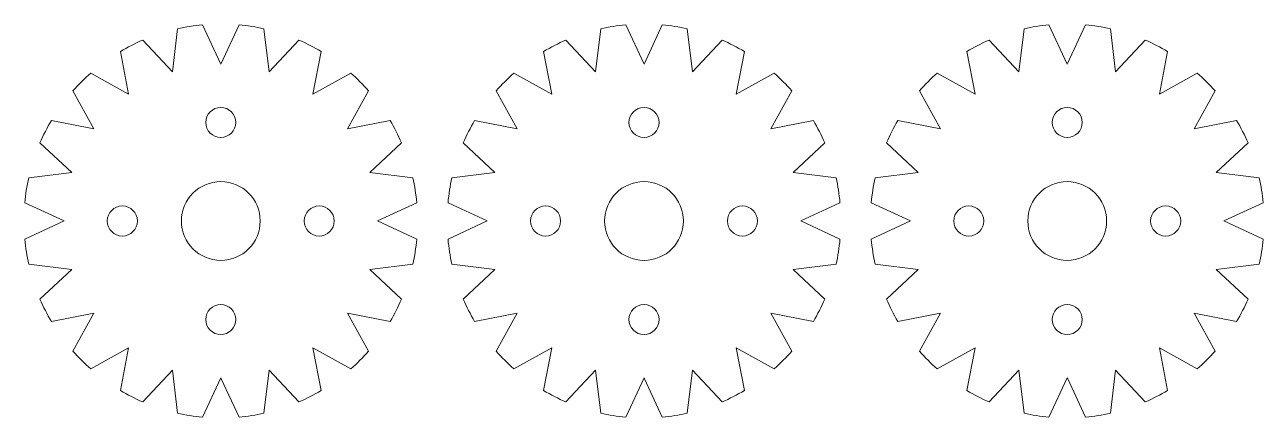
# Model space of a CAD drawing. Header units: centimetres. Extents: x -121 to 177, y -44 to 114.
# Drawn here: x 108.21 to 120.79, y -17.44 to -13.46 of the extents above; entities that cross this region are included whole.
import ezdxf

# ---------------------------------------------------------------- set-up
doc = ezdxf.new("R2010")
doc.units = ezdxf.units.CM
doc.header["$MEASUREMENT"] = 0
doc.layers.add('Layer 1', color=7, linetype='Continuous')

msp = doc.modelspace()

# ---------------------------------------------------------------- linework, layer by layer
at = {"layer": 'Layer 1', "lineweight": 20}
for centre, major_axis in [((110.2, -14.45), (0, 0.1525)), ((114.5, -14.45), (0, 0.1525)), ((118.8, -14.45), (0, 0.1525)), ((110.2, -15.45), (0, 0.4)), ((114.5, -15.45), (0, 0.4)), ((118.8, -15.45), (0, 0.4)), ((109.2, -15.45), (0, 0.1525)), ((111.2, -15.45), (0, 0.1525)), ((113.5, -15.45), (0, 0.1525)), ((115.5, -15.45), (0, 0.1525)), ((117.8, -15.45), (0, 0.1525)), ((119.8, -15.45), (0, 0.1525)), ((110.2, -16.45), (0, 0.1525)), ((114.5, -16.45), (0, 0.1525)), ((118.8, -16.45), (0, 0.1525))]:
    msp.add_ellipse(centre, major_axis=major_axis, ratio=1, dxfattribs=at)
for points, knots in [([(110.63837, -13.49834), (110.63837, -13.49834), (110.69206, -13.93559), (110.69206, -13.93559), (110.69206, -13.93559), (110.69206, -13.93559), (110.99252, -13.61338), (110.99252, -13.61338), (110.99252, -13.61338), (111.07108, -13.64733), (111.14701, -13.6862), (111.21998, -13.72955), (111.21998, -13.72955), (111.21998, -13.72955), (111.13596, -14.16176), (111.13596, -14.16176), (111.13596, -14.16176), (111.13596, -14.16176), (111.52079, -13.94844), (111.52079, -13.94844), (111.52079, -13.94844), (111.58482, -14.0048), (111.64519, -14.0652), (111.70156, -14.12922), (111.70156, -14.12922), (111.70156, -14.12922), (111.48824, -14.51404), (111.48824, -14.51404), (111.48824, -14.51404), (111.48824, -14.51404), (111.92046, -14.43002), (111.92046, -14.43002), (111.92046, -14.43002), (111.96382, -14.50297), (112.00265, -14.57893), (112.03662, -14.65748), (112.03662, -14.65748), (112.03662, -14.65748), (111.71441, -14.95794), (111.71441, -14.95794), (111.71441, -14.95794), (111.71441, -14.95794), (112.15166, -15.01163), (112.15166, -15.01163), (112.15166, -15.01163), (112.17009, -15.09394), (112.18336, -15.17818), (112.19131, -15.26396), (112.19131, -15.26396), (112.19131, -15.26396), (111.79235, -15.45), (111.79235, -15.45), (111.79235, -15.45), (111.79235, -15.45), (112.19131, -15.63604), (112.19131, -15.63604), (112.19131, -15.63604), (112.18339, -15.72183), (112.17007, -15.80605), (112.15166, -15.88837), (112.15166, -15.88837), (112.15166, -15.88837), (111.71441, -15.94206), (111.71441, -15.94206), (111.71441, -15.94206), (111.71441, -15.94206), (112.03662, -16.24252), (112.03662, -16.24252), (112.03662, -16.24252), (112.00267, -16.32108), (111.96381, -16.39701), (111.92046, -16.46998), (111.92046, -16.46998), (111.92046, -16.46998), (111.48824, -16.38596), (111.48824, -16.38596), (111.48824, -16.38596), (111.48824, -16.38596), (111.70156, -16.77079), (111.70156, -16.77079), (111.70156, -16.77079), (111.6452, -16.83482), (111.58481, -16.89519), (111.52079, -16.95156), (111.52079, -16.95156), (111.52079, -16.95156), (111.13596, -16.73824), (111.13596, -16.73824), (111.13596, -16.73824), (111.13596, -16.73824), (111.21998, -17.17046), (111.21998, -17.17046), (111.21998, -17.17046), (111.14703, -17.21382), (111.07107, -17.25265), (110.99252, -17.28662), (110.99252, -17.28662), (110.99252, -17.28662), (110.69206, -16.96441), (110.69206, -16.96441), (110.69206, -16.96441), (110.69206, -16.96441), (110.63837, -17.40166), (110.63837, -17.40166), (110.63837, -17.40166), (110.55606, -17.42009), (110.47182, -17.43336), (110.38604, -17.44131), (110.38604, -17.44131), (110.38604, -17.44131), (110.20495, -17.05297), (110.20495, -17.05297), (110.20495, -17.05297), (110.20495, -17.05297), (110.2, -17.04235), (110.2, -17.04235), (110.2, -17.04235), (110.2, -17.04235), (110.01396, -17.44131), (110.01396, -17.44131), (110.01396, -17.44131), (109.92817, -17.43339), (109.84395, -17.42007), (109.76163, -17.40166), (109.76163, -17.40166), (109.76163, -17.40166), (109.70794, -16.96441), (109.70794, -16.96441), (109.70794, -16.96441), (109.70794, -16.96441), (109.40748, -17.28662), (109.40748, -17.28662), (109.40748, -17.28662), (109.32892, -17.25267), (109.25299, -17.21381), (109.18002, -17.17046), (109.18002, -17.17046), (109.18002, -17.17046), (109.26404, -16.73824), (109.26404, -16.73824), (109.26404, -16.73824), (109.26404, -16.73824), (108.87921, -16.95156), (108.87921, -16.95156), (108.87921, -16.95156), (108.81518, -16.8952), (108.75481, -16.83481), (108.69844, -16.77079), (108.69844, -16.77079), (108.69844, -16.77079), (108.91176, -16.38596), (108.91176, -16.38596), (108.91176, -16.38596), (108.91176, -16.38596), (108.47954, -16.46998), (108.47954, -16.46998), (108.47954, -16.46998), (108.43618, -16.39703), (108.39735, -16.32107), (108.36338, -16.24252), (108.36338, -16.24252), (108.36338, -16.24252), (108.68559, -15.94206), (108.68559, -15.94206), (108.68559, -15.94206), (108.68559, -15.94206), (108.24834, -15.88837), (108.24834, -15.88837), (108.24834, -15.88837), (108.22991, -15.80606), (108.21664, -15.72182), (108.20869, -15.63604), (108.20869, -15.63604), (108.20869, -15.63604), (108.60765, -15.45), (108.60765, -15.45), (108.60765, -15.45), (108.60765, -15.45), (108.20869, -15.26396), (108.20869, -15.26396), (108.20869, -15.26396), (108.21661, -15.17816), (108.22992, -15.09393), (108.24834, -15.01162), (108.24834, -15.01162), (108.24834, -15.01162), (108.68558, -14.95794), (108.68558, -14.95794), (108.68558, -14.95794), (108.68558, -14.95794), (108.36338, -14.65749), (108.36338, -14.65749), (108.36338, -14.65749), (108.39733, -14.57893), (108.43619, -14.50298), (108.47954, -14.43002), (108.47954, -14.43002), (108.47954, -14.43002), (108.91176, -14.51404), (108.91176, -14.51404), (108.91176, -14.51404), (108.91176, -14.51404), (108.69844, -14.12922), (108.69844, -14.12922), (108.69844, -14.12922), (108.7548, -14.06519), (108.81519, -14.00481), (108.87921, -13.94844), (108.87921, -13.94844), (108.87921, -13.94844), (109.26404, -14.16176), (109.26404, -14.16176), (109.26404, -14.16176), (109.26404, -14.16176), (109.18002, -13.72954), (109.18002, -13.72954), (109.18002, -13.72954), (109.25297, -13.68618), (109.32893, -13.64735), (109.40748, -13.61338), (109.40748, -13.61338), (109.40748, -13.61338), (109.70794, -13.93559), (109.70794, -13.93559), (109.70794, -13.93559), (109.70794, -13.93559), (109.76163, -13.49834), (109.76163, -13.49834), (109.76163, -13.49834), (109.84394, -13.47991), (109.92818, -13.46664), (110.01396, -13.45869), (110.01396, -13.45869), (110.01396, -13.45869), (110.2, -13.85765), (110.2, -13.85765), (110.2, -13.85765), (110.2, -13.85765), (110.38604, -13.45869), (110.38604, -13.45869), (110.38604, -13.45869), (110.47182, -13.46664), (110.55605, -13.47992), (110.63837, -13.49834)], [0, 0, 0, 0, 0.01639344, 0.01639344, 0.01639344, 0.01639344, 0.03278689, 0.03278689, 0.03278689, 0.03278689, 0.04918033, 0.04918033, 0.04918033, 0.04918033, 0.06557377, 0.06557377, 0.06557377, 0.06557377, 0.08196721, 0.08196721, 0.08196721, 0.08196721, 0.09836066, 0.09836066, 0.09836066, 0.09836066, 0.1147541, 0.1147541, 0.1147541, 0.1147541, 0.13114754, 0.13114754, 0.13114754, 0.13114754, 0.14754098, 0.14754098, 0.14754098, 0.14754098, 0.16393443, 0.16393443, 0.16393443, 0.16393443, 0.18032787, 0.18032787, 0.18032787, 0.18032787, 0.19672131, 0.19672131, 0.19672131, 0.19672131, 0.21311475, 0.21311475, 0.21311475, 0.21311475, 0.2295082, 0.2295082, 0.2295082, 0.2295082, 0.24590164, 0.24590164, 0.24590164, 0.24590164, 0.26229508, 0.26229508, 0.26229508, 0.26229508, 0.27868852, 0.27868852, 0.27868852, 0.27868852, 0.29508197, 0.29508197, 0.29508197, 0.29508197, 0.31147541, 0.31147541, 0.31147541, 0.31147541, 0.32786885, 0.32786885, 0.32786885, 0.32786885, 0.3442623, 0.3442623, 0.3442623, 0.3442623, 0.36065574, 0.36065574, 0.36065574, 0.36065574, 0.37704918, 0.37704918, 0.37704918, 0.37704918, 0.39344262, 0.39344262, 0.39344262, 0.39344262, 0.40983607, 0.40983607, 0.40983607, 0.40983607, 0.42622951, 0.42622951, 0.42622951, 0.42622951, 0.44262295, 0.44262295, 0.44262295, 0.44262295, 0.45901639, 0.45901639, 0.45901639, 0.45901639, 0.47540984, 0.47540984, 0.47540984, 0.47540984, 0.49180328, 0.49180328, 0.49180328, 0.49180328, 0.50819672, 0.50819672, 0.50819672, 0.50819672, 0.52459016, 0.52459016, 0.52459016, 0.52459016, 0.54098361, 0.54098361, 0.54098361, 0.54098361, 0.55737705, 0.55737705, 0.55737705, 0.55737705, 0.57377049, 0.57377049, 0.57377049, 0.57377049, 0.59016393, 0.59016393, 0.59016393, 0.59016393, 0.60655738, 0.60655738, 0.60655738, 0.60655738, 0.62295082, 0.62295082, 0.62295082, 0.62295082, 0.63934426, 0.63934426, 0.63934426, 0.63934426, 0.6557377, 0.6557377, 0.6557377, 0.6557377, 0.67213115, 0.67213115, 0.67213115, 0.67213115, 0.68852459, 0.68852459, 0.68852459, 0.68852459, 0.70491803, 0.70491803, 0.70491803, 0.70491803, 0.72131148, 0.72131148, 0.72131148, 0.72131148, 0.73770492, 0.73770492, 0.73770492, 0.73770492, 0.75409836, 0.75409836, 0.75409836, 0.75409836, 0.7704918, 0.7704918, 0.7704918, 0.7704918, 0.78688525, 0.78688525, 0.78688525, 0.78688525, 0.80327869, 0.80327869, 0.80327869, 0.80327869, 0.81967213, 0.81967213, 0.81967213, 0.81967213, 0.83606557, 0.83606557, 0.83606557, 0.83606557, 0.85245902, 0.85245902, 0.85245902, 0.85245902, 0.86885246, 0.86885246, 0.86885246, 0.86885246, 0.8852459, 0.8852459, 0.8852459, 0.8852459, 0.90163934, 0.90163934, 0.90163934, 0.90163934, 0.91803279, 0.91803279, 0.91803279, 0.91803279, 0.93442623, 0.93442623, 0.93442623, 0.93442623, 0.95081967, 0.95081967, 0.95081967, 0.95081967, 0.96721311, 0.96721311, 0.96721311, 0.96721311, 0.98360656, 0.98360656, 0.98360656, 0.98360656, 1, 1, 1, 1]), ([(114.93837, -13.49834), (114.93837, -13.49834), (114.99206, -13.93559), (114.99206, -13.93559), (114.99206, -13.93559), (114.99206, -13.93559), (115.29252, -13.61338), (115.29252, -13.61338), (115.29252, -13.61338), (115.37108, -13.64733), (115.44701, -13.6862), (115.51998, -13.72955), (115.51998, -13.72955), (115.51998, -13.72955), (115.43596, -14.16176), (115.43596, -14.16176), (115.43596, -14.16176), (115.43596, -14.16176), (115.82079, -13.94844), (115.82079, -13.94844), (115.82079, -13.94844), (115.88482, -14.0048), (115.94519, -14.0652), (116.00156, -14.12922), (116.00156, -14.12922), (116.00156, -14.12922), (115.78824, -14.51404), (115.78824, -14.51404), (115.78824, -14.51404), (115.78824, -14.51404), (116.22046, -14.43002), (116.22046, -14.43002), (116.22046, -14.43002), (116.26382, -14.50297), (116.30265, -14.57893), (116.33662, -14.65748), (116.33662, -14.65748), (116.33662, -14.65748), (116.01441, -14.95794), (116.01441, -14.95794), (116.01441, -14.95794), (116.01441, -14.95794), (116.45166, -15.01163), (116.45166, -15.01163), (116.45166, -15.01163), (116.47009, -15.09394), (116.48336, -15.17818), (116.49131, -15.26396), (116.49131, -15.26396), (116.49131, -15.26396), (116.09235, -15.45), (116.09235, -15.45), (116.09235, -15.45), (116.09235, -15.45), (116.49131, -15.63604), (116.49131, -15.63604), (116.49131, -15.63604), (116.48339, -15.72183), (116.47007, -15.80605), (116.45166, -15.88837), (116.45166, -15.88837), (116.45166, -15.88837), (116.01441, -15.94206), (116.01441, -15.94206), (116.01441, -15.94206), (116.01441, -15.94206), (116.33662, -16.24252), (116.33662, -16.24252), (116.33662, -16.24252), (116.30267, -16.32108), (116.26381, -16.39701), (116.22046, -16.46998), (116.22046, -16.46998), (116.22046, -16.46998), (115.78824, -16.38596), (115.78824, -16.38596), (115.78824, -16.38596), (115.78824, -16.38596), (116.00156, -16.77079), (116.00156, -16.77079), (116.00156, -16.77079), (115.9452, -16.83482), (115.88481, -16.89519), (115.82079, -16.95156), (115.82079, -16.95156), (115.82079, -16.95156), (115.43596, -16.73824), (115.43596, -16.73824), (115.43596, -16.73824), (115.43596, -16.73824), (115.51998, -17.17046), (115.51998, -17.17046), (115.51998, -17.17046), (115.44703, -17.21382), (115.37107, -17.25265), (115.29252, -17.28662), (115.29252, -17.28662), (115.29252, -17.28662), (114.99206, -16.96441), (114.99206, -16.96441), (114.99206, -16.96441), (114.99206, -16.96441), (114.93837, -17.40166), (114.93837, -17.40166), (114.93837, -17.40166), (114.85606, -17.42009), (114.77182, -17.43336), (114.68604, -17.44131), (114.68604, -17.44131), (114.68604, -17.44131), (114.50495, -17.05297), (114.50495, -17.05297), (114.50495, -17.05297), (114.50495, -17.05297), (114.5, -17.04235), (114.5, -17.04235), (114.5, -17.04235), (114.5, -17.04235), (114.31396, -17.44131), (114.31396, -17.44131), (114.31396, -17.44131), (114.22817, -17.43339), (114.14395, -17.42007), (114.06163, -17.40166), (114.06163, -17.40166), (114.06163, -17.40166), (114.00794, -16.96441), (114.00794, -16.96441), (114.00794, -16.96441), (114.00794, -16.96441), (113.70748, -17.28662), (113.70748, -17.28662), (113.70748, -17.28662), (113.62892, -17.25267), (113.55299, -17.21381), (113.48002, -17.17046), (113.48002, -17.17046), (113.48002, -17.17046), (113.56404, -16.73824), (113.56404, -16.73824), (113.56404, -16.73824), (113.56404, -16.73824), (113.17921, -16.95156), (113.17921, -16.95156), (113.17921, -16.95156), (113.11518, -16.8952), (113.05481, -16.83481), (112.99844, -16.77079), (112.99844, -16.77079), (112.99844, -16.77079), (113.21176, -16.38596), (113.21176, -16.38596), (113.21176, -16.38596), (113.21176, -16.38596), (112.77954, -16.46998), (112.77954, -16.46998), (112.77954, -16.46998), (112.73618, -16.39703), (112.69735, -16.32107), (112.66338, -16.24252), (112.66338, -16.24252), (112.66338, -16.24252), (112.98559, -15.94206), (112.98559, -15.94206), (112.98559, -15.94206), (112.98559, -15.94206), (112.54834, -15.88837), (112.54834, -15.88837), (112.54834, -15.88837), (112.52991, -15.80606), (112.51664, -15.72182), (112.50869, -15.63604), (112.50869, -15.63604), (112.50869, -15.63604), (112.90765, -15.45), (112.90765, -15.45), (112.90765, -15.45), (112.90765, -15.45), (112.50869, -15.26396), (112.50869, -15.26396), (112.50869, -15.26396), (112.51661, -15.17816), (112.52992, -15.09393), (112.54834, -15.01162), (112.54834, -15.01162), (112.54834, -15.01162), (112.98558, -14.95794), (112.98558, -14.95794), (112.98558, -14.95794), (112.98558, -14.95794), (112.66338, -14.65749), (112.66338, -14.65749), (112.66338, -14.65749), (112.69733, -14.57893), (112.73619, -14.50298), (112.77954, -14.43002), (112.77954, -14.43002), (112.77954, -14.43002), (113.21176, -14.51404), (113.21176, -14.51404), (113.21176, -14.51404), (113.21176, -14.51404), (112.99844, -14.12922), (112.99844, -14.12922), (112.99844, -14.12922), (113.0548, -14.06519), (113.11519, -14.00481), (113.17921, -13.94844), (113.17921, -13.94844), (113.17921, -13.94844), (113.56404, -14.16176), (113.56404, -14.16176), (113.56404, -14.16176), (113.56404, -14.16176), (113.48002, -13.72954), (113.48002, -13.72954), (113.48002, -13.72954), (113.55297, -13.68618), (113.62893, -13.64735), (113.70748, -13.61338), (113.70748, -13.61338), (113.70748, -13.61338), (114.00794, -13.93559), (114.00794, -13.93559), (114.00794, -13.93559), (114.00794, -13.93559), (114.06163, -13.49834), (114.06163, -13.49834), (114.06163, -13.49834), (114.14394, -13.47991), (114.22818, -13.46664), (114.31396, -13.45869), (114.31396, -13.45869), (114.31396, -13.45869), (114.5, -13.85765), (114.5, -13.85765), (114.5, -13.85765), (114.5, -13.85765), (114.68604, -13.45869), (114.68604, -13.45869), (114.68604, -13.45869), (114.77182, -13.46664), (114.85605, -13.47992), (114.93837, -13.49834)], [0, 0, 0, 0, 0.01639344, 0.01639344, 0.01639344, 0.01639344, 0.03278689, 0.03278689, 0.03278689, 0.03278689, 0.04918033, 0.04918033, 0.04918033, 0.04918033, 0.06557377, 0.06557377, 0.06557377, 0.06557377, 0.08196721, 0.08196721, 0.08196721, 0.08196721, 0.09836066, 0.09836066, 0.09836066, 0.09836066, 0.1147541, 0.1147541, 0.1147541, 0.1147541, 0.13114754, 0.13114754, 0.13114754, 0.13114754, 0.14754098, 0.14754098, 0.14754098, 0.14754098, 0.16393443, 0.16393443, 0.16393443, 0.16393443, 0.18032787, 0.18032787, 0.18032787, 0.18032787, 0.19672131, 0.19672131, 0.19672131, 0.19672131, 0.21311475, 0.21311475, 0.21311475, 0.21311475, 0.2295082, 0.2295082, 0.2295082, 0.2295082, 0.24590164, 0.24590164, 0.24590164, 0.24590164, 0.26229508, 0.26229508, 0.26229508, 0.26229508, 0.27868852, 0.27868852, 0.27868852, 0.27868852, 0.29508197, 0.29508197, 0.29508197, 0.29508197, 0.31147541, 0.31147541, 0.31147541, 0.31147541, 0.32786885, 0.32786885, 0.32786885, 0.32786885, 0.3442623, 0.3442623, 0.3442623, 0.3442623, 0.36065574, 0.36065574, 0.36065574, 0.36065574, 0.37704918, 0.37704918, 0.37704918, 0.37704918, 0.39344262, 0.39344262, 0.39344262, 0.39344262, 0.40983607, 0.40983607, 0.40983607, 0.40983607, 0.42622951, 0.42622951, 0.42622951, 0.42622951, 0.44262295, 0.44262295, 0.44262295, 0.44262295, 0.45901639, 0.45901639, 0.45901639, 0.45901639, 0.47540984, 0.47540984, 0.47540984, 0.47540984, 0.49180328, 0.49180328, 0.49180328, 0.49180328, 0.50819672, 0.50819672, 0.50819672, 0.50819672, 0.52459016, 0.52459016, 0.52459016, 0.52459016, 0.54098361, 0.54098361, 0.54098361, 0.54098361, 0.55737705, 0.55737705, 0.55737705, 0.55737705, 0.57377049, 0.57377049, 0.57377049, 0.57377049, 0.59016393, 0.59016393, 0.59016393, 0.59016393, 0.60655738, 0.60655738, 0.60655738, 0.60655738, 0.62295082, 0.62295082, 0.62295082, 0.62295082, 0.63934426, 0.63934426, 0.63934426, 0.63934426, 0.6557377, 0.6557377, 0.6557377, 0.6557377, 0.67213115, 0.67213115, 0.67213115, 0.67213115, 0.68852459, 0.68852459, 0.68852459, 0.68852459, 0.70491803, 0.70491803, 0.70491803, 0.70491803, 0.72131148, 0.72131148, 0.72131148, 0.72131148, 0.73770492, 0.73770492, 0.73770492, 0.73770492, 0.75409836, 0.75409836, 0.75409836, 0.75409836, 0.7704918, 0.7704918, 0.7704918, 0.7704918, 0.78688525, 0.78688525, 0.78688525, 0.78688525, 0.80327869, 0.80327869, 0.80327869, 0.80327869, 0.81967213, 0.81967213, 0.81967213, 0.81967213, 0.83606557, 0.83606557, 0.83606557, 0.83606557, 0.85245902, 0.85245902, 0.85245902, 0.85245902, 0.86885246, 0.86885246, 0.86885246, 0.86885246, 0.8852459, 0.8852459, 0.8852459, 0.8852459, 0.90163934, 0.90163934, 0.90163934, 0.90163934, 0.91803279, 0.91803279, 0.91803279, 0.91803279, 0.93442623, 0.93442623, 0.93442623, 0.93442623, 0.95081967, 0.95081967, 0.95081967, 0.95081967, 0.96721311, 0.96721311, 0.96721311, 0.96721311, 0.98360656, 0.98360656, 0.98360656, 0.98360656, 1, 1, 1, 1]), ([(119.23837, -13.49834), (119.23837, -13.49834), (119.29206, -13.93559), (119.29206, -13.93559), (119.29206, -13.93559), (119.29206, -13.93559), (119.59252, -13.61338), (119.59252, -13.61338), (119.59252, -13.61338), (119.67108, -13.64733), (119.74701, -13.6862), (119.81998, -13.72955), (119.81998, -13.72955), (119.81998, -13.72955), (119.73596, -14.16176), (119.73596, -14.16176), (119.73596, -14.16176), (119.73596, -14.16176), (120.12079, -13.94844), (120.12079, -13.94844), (120.12079, -13.94844), (120.18482, -14.0048), (120.24519, -14.0652), (120.30156, -14.12922), (120.30156, -14.12922), (120.30156, -14.12922), (120.08824, -14.51404), (120.08824, -14.51404), (120.08824, -14.51404), (120.08824, -14.51404), (120.52046, -14.43002), (120.52046, -14.43002), (120.52046, -14.43002), (120.56382, -14.50297), (120.60265, -14.57893), (120.63662, -14.65748), (120.63662, -14.65748), (120.63662, -14.65748), (120.31441, -14.95794), (120.31441, -14.95794), (120.31441, -14.95794), (120.31441, -14.95794), (120.75166, -15.01163), (120.75166, -15.01163), (120.75166, -15.01163), (120.77009, -15.09394), (120.78336, -15.17818), (120.79131, -15.26396), (120.79131, -15.26396), (120.79131, -15.26396), (120.39235, -15.45), (120.39235, -15.45), (120.39235, -15.45), (120.39235, -15.45), (120.79131, -15.63604), (120.79131, -15.63604), (120.79131, -15.63604), (120.78339, -15.72183), (120.77007, -15.80605), (120.75166, -15.88837), (120.75166, -15.88837), (120.75166, -15.88837), (120.31441, -15.94206), (120.31441, -15.94206), (120.31441, -15.94206), (120.31441, -15.94206), (120.63662, -16.24252), (120.63662, -16.24252), (120.63662, -16.24252), (120.60267, -16.32108), (120.56381, -16.39701), (120.52046, -16.46998), (120.52046, -16.46998), (120.52046, -16.46998), (120.08824, -16.38596), (120.08824, -16.38596), (120.08824, -16.38596), (120.08824, -16.38596), (120.30156, -16.77079), (120.30156, -16.77079), (120.30156, -16.77079), (120.2452, -16.83482), (120.18481, -16.89519), (120.12079, -16.95156), (120.12079, -16.95156), (120.12079, -16.95156), (119.73596, -16.73824), (119.73596, -16.73824), (119.73596, -16.73824), (119.73596, -16.73824), (119.81998, -17.17046), (119.81998, -17.17046), (119.81998, -17.17046), (119.74703, -17.21382), (119.67107, -17.25265), (119.59252, -17.28662), (119.59252, -17.28662), (119.59252, -17.28662), (119.29206, -16.96441), (119.29206, -16.96441), (119.29206, -16.96441), (119.29206, -16.96441), (119.23837, -17.40166), (119.23837, -17.40166), (119.23837, -17.40166), (119.15606, -17.42009), (119.07182, -17.43336), (118.98604, -17.44131), (118.98604, -17.44131), (118.98604, -17.44131), (118.80495, -17.05297), (118.80495, -17.05297), (118.80495, -17.05297), (118.80495, -17.05297), (118.8, -17.04235), (118.8, -17.04235), (118.8, -17.04235), (118.8, -17.04235), (118.61396, -17.44131), (118.61396, -17.44131), (118.61396, -17.44131), (118.52817, -17.43339), (118.44395, -17.42007), (118.36163, -17.40166), (118.36163, -17.40166), (118.36163, -17.40166), (118.30794, -16.96441), (118.30794, -16.96441), (118.30794, -16.96441), (118.30794, -16.96441), (118.00748, -17.28662), (118.00748, -17.28662), (118.00748, -17.28662), (117.92892, -17.25267), (117.85299, -17.21381), (117.78002, -17.17046), (117.78002, -17.17046), (117.78002, -17.17046), (117.86404, -16.73824), (117.86404, -16.73824), (117.86404, -16.73824), (117.86404, -16.73824), (117.47921, -16.95156), (117.47921, -16.95156), (117.47921, -16.95156), (117.41518, -16.8952), (117.35481, -16.83481), (117.29844, -16.77079), (117.29844, -16.77079), (117.29844, -16.77079), (117.51176, -16.38596), (117.51176, -16.38596), (117.51176, -16.38596), (117.51176, -16.38596), (117.07954, -16.46998), (117.07954, -16.46998), (117.07954, -16.46998), (117.03618, -16.39703), (116.99735, -16.32107), (116.96338, -16.24252), (116.96338, -16.24252), (116.96338, -16.24252), (117.28559, -15.94206), (117.28559, -15.94206), (117.28559, -15.94206), (117.28559, -15.94206), (116.84834, -15.88837), (116.84834, -15.88837), (116.84834, -15.88837), (116.82991, -15.80606), (116.81664, -15.72182), (116.80869, -15.63604), (116.80869, -15.63604), (116.80869, -15.63604), (117.20765, -15.45), (117.20765, -15.45), (117.20765, -15.45), (117.20765, -15.45), (116.80869, -15.26396), (116.80869, -15.26396), (116.80869, -15.26396), (116.81661, -15.17816), (116.82992, -15.09393), (116.84834, -15.01162), (116.84834, -15.01162), (116.84834, -15.01162), (117.28558, -14.95794), (117.28558, -14.95794), (117.28558, -14.95794), (117.28558, -14.95794), (116.96338, -14.65749), (116.96338, -14.65749), (116.96338, -14.65749), (116.99733, -14.57893), (117.03619, -14.50298), (117.07954, -14.43002), (117.07954, -14.43002), (117.07954, -14.43002), (117.51176, -14.51404), (117.51176, -14.51404), (117.51176, -14.51404), (117.51176, -14.51404), (117.29844, -14.12922), (117.29844, -14.12922), (117.29844, -14.12922), (117.3548, -14.06519), (117.41519, -14.00481), (117.47921, -13.94844), (117.47921, -13.94844), (117.47921, -13.94844), (117.86404, -14.16176), (117.86404, -14.16176), (117.86404, -14.16176), (117.86404, -14.16176), (117.78002, -13.72954), (117.78002, -13.72954), (117.78002, -13.72954), (117.85297, -13.68618), (117.92893, -13.64735), (118.00748, -13.61338), (118.00748, -13.61338), (118.00748, -13.61338), (118.30794, -13.93559), (118.30794, -13.93559), (118.30794, -13.93559), (118.30794, -13.93559), (118.36163, -13.49834), (118.36163, -13.49834), (118.36163, -13.49834), (118.44394, -13.47991), (118.52818, -13.46664), (118.61396, -13.45869), (118.61396, -13.45869), (118.61396, -13.45869), (118.8, -13.85765), (118.8, -13.85765), (118.8, -13.85765), (118.8, -13.85765), (118.98604, -13.45869), (118.98604, -13.45869), (118.98604, -13.45869), (119.07182, -13.46664), (119.15605, -13.47992), (119.23837, -13.49834)], [0, 0, 0, 0, 0.01639344, 0.01639344, 0.01639344, 0.01639344, 0.03278689, 0.03278689, 0.03278689, 0.03278689, 0.04918033, 0.04918033, 0.04918033, 0.04918033, 0.06557377, 0.06557377, 0.06557377, 0.06557377, 0.08196721, 0.08196721, 0.08196721, 0.08196721, 0.09836066, 0.09836066, 0.09836066, 0.09836066, 0.1147541, 0.1147541, 0.1147541, 0.1147541, 0.13114754, 0.13114754, 0.13114754, 0.13114754, 0.14754098, 0.14754098, 0.14754098, 0.14754098, 0.16393443, 0.16393443, 0.16393443, 0.16393443, 0.18032787, 0.18032787, 0.18032787, 0.18032787, 0.19672131, 0.19672131, 0.19672131, 0.19672131, 0.21311475, 0.21311475, 0.21311475, 0.21311475, 0.2295082, 0.2295082, 0.2295082, 0.2295082, 0.24590164, 0.24590164, 0.24590164, 0.24590164, 0.26229508, 0.26229508, 0.26229508, 0.26229508, 0.27868852, 0.27868852, 0.27868852, 0.27868852, 0.29508197, 0.29508197, 0.29508197, 0.29508197, 0.31147541, 0.31147541, 0.31147541, 0.31147541, 0.32786885, 0.32786885, 0.32786885, 0.32786885, 0.3442623, 0.3442623, 0.3442623, 0.3442623, 0.36065574, 0.36065574, 0.36065574, 0.36065574, 0.37704918, 0.37704918, 0.37704918, 0.37704918, 0.39344262, 0.39344262, 0.39344262, 0.39344262, 0.40983607, 0.40983607, 0.40983607, 0.40983607, 0.42622951, 0.42622951, 0.42622951, 0.42622951, 0.44262295, 0.44262295, 0.44262295, 0.44262295, 0.45901639, 0.45901639, 0.45901639, 0.45901639, 0.47540984, 0.47540984, 0.47540984, 0.47540984, 0.49180328, 0.49180328, 0.49180328, 0.49180328, 0.50819672, 0.50819672, 0.50819672, 0.50819672, 0.52459016, 0.52459016, 0.52459016, 0.52459016, 0.54098361, 0.54098361, 0.54098361, 0.54098361, 0.55737705, 0.55737705, 0.55737705, 0.55737705, 0.57377049, 0.57377049, 0.57377049, 0.57377049, 0.59016393, 0.59016393, 0.59016393, 0.59016393, 0.60655738, 0.60655738, 0.60655738, 0.60655738, 0.62295082, 0.62295082, 0.62295082, 0.62295082, 0.63934426, 0.63934426, 0.63934426, 0.63934426, 0.6557377, 0.6557377, 0.6557377, 0.6557377, 0.67213115, 0.67213115, 0.67213115, 0.67213115, 0.68852459, 0.68852459, 0.68852459, 0.68852459, 0.70491803, 0.70491803, 0.70491803, 0.70491803, 0.72131148, 0.72131148, 0.72131148, 0.72131148, 0.73770492, 0.73770492, 0.73770492, 0.73770492, 0.75409836, 0.75409836, 0.75409836, 0.75409836, 0.7704918, 0.7704918, 0.7704918, 0.7704918, 0.78688525, 0.78688525, 0.78688525, 0.78688525, 0.80327869, 0.80327869, 0.80327869, 0.80327869, 0.81967213, 0.81967213, 0.81967213, 0.81967213, 0.83606557, 0.83606557, 0.83606557, 0.83606557, 0.85245902, 0.85245902, 0.85245902, 0.85245902, 0.86885246, 0.86885246, 0.86885246, 0.86885246, 0.8852459, 0.8852459, 0.8852459, 0.8852459, 0.90163934, 0.90163934, 0.90163934, 0.90163934, 0.91803279, 0.91803279, 0.91803279, 0.91803279, 0.93442623, 0.93442623, 0.93442623, 0.93442623, 0.95081967, 0.95081967, 0.95081967, 0.95081967, 0.96721311, 0.96721311, 0.96721311, 0.96721311, 0.98360656, 0.98360656, 0.98360656, 0.98360656, 1, 1, 1, 1]), ([(108.20869, -15.26396), (108.20869, -15.26396), (108.60765, -15.45), (108.60765, -15.45), (108.60765, -15.45), (108.60765, -15.45), (108.20869, -15.26396), (108.20869, -15.26396), (108.20869, -15.26396), (108.20869, -15.26396), (108.20869, -15.26397), (108.20869, -15.26397), (108.20869, -15.26397), (108.20869, -15.26397), (108.60765, -15.45), (108.60765, -15.45), (108.60765, -15.45), (108.60765, -15.45), (108.20869, -15.26396), (108.20869, -15.26396)], [0, 0, 0, 0, 0.2, 0.2, 0.2, 0.2, 0.4, 0.4, 0.4, 0.4, 0.6, 0.6, 0.6, 0.6, 0.8, 0.8, 0.8, 0.8, 1, 1, 1, 1]), ([(112.50869, -15.26396), (112.50869, -15.26396), (112.90765, -15.45), (112.90765, -15.45), (112.90765, -15.45), (112.90765, -15.45), (112.50869, -15.26396), (112.50869, -15.26396), (112.50869, -15.26396), (112.50869, -15.26396), (112.50869, -15.26397), (112.50869, -15.26397), (112.50869, -15.26397), (112.50869, -15.26397), (112.90765, -15.45), (112.90765, -15.45), (112.90765, -15.45), (112.90765, -15.45), (112.50869, -15.26396), (112.50869, -15.26396)], [0, 0, 0, 0, 0.2, 0.2, 0.2, 0.2, 0.4, 0.4, 0.4, 0.4, 0.6, 0.6, 0.6, 0.6, 0.8, 0.8, 0.8, 0.8, 1, 1, 1, 1]), ([(116.80869, -15.26396), (116.80869, -15.26396), (117.20765, -15.45), (117.20765, -15.45), (117.20765, -15.45), (117.20765, -15.45), (116.80869, -15.26396), (116.80869, -15.26396), (116.80869, -15.26396), (116.80869, -15.26396), (116.80869, -15.26397), (116.80869, -15.26397), (116.80869, -15.26397), (116.80869, -15.26397), (117.20765, -15.45), (117.20765, -15.45), (117.20765, -15.45), (117.20765, -15.45), (116.80869, -15.26396), (116.80869, -15.26396)], [0, 0, 0, 0, 0.2, 0.2, 0.2, 0.2, 0.4, 0.4, 0.4, 0.4, 0.6, 0.6, 0.6, 0.6, 0.8, 0.8, 0.8, 0.8, 1, 1, 1, 1]), ([(112.19131, -15.63603), (112.19131, -15.63603), (112.19131, -15.63604), (112.19131, -15.63604), (112.19131, -15.63604), (112.19131, -15.63604), (111.79235, -15.45), (111.79235, -15.45), (111.79235, -15.45), (111.79235, -15.45), (112.19131, -15.63603), (112.19131, -15.63603)], [0, 0, 0, 0, 0.33333333, 0.33333333, 0.33333333, 0.33333333, 0.66666667, 0.66666667, 0.66666667, 0.66666667, 1, 1, 1, 1]), ([(116.49131, -15.63603), (116.49131, -15.63603), (116.49131, -15.63604), (116.49131, -15.63604), (116.49131, -15.63604), (116.49131, -15.63604), (116.09235, -15.45), (116.09235, -15.45), (116.09235, -15.45), (116.09235, -15.45), (116.49131, -15.63603), (116.49131, -15.63603)], [0, 0, 0, 0, 0.33333333, 0.33333333, 0.33333333, 0.33333333, 0.66666667, 0.66666667, 0.66666667, 0.66666667, 1, 1, 1, 1]), ([(120.79131, -15.63603), (120.79131, -15.63603), (120.79131, -15.63604), (120.79131, -15.63604), (120.79131, -15.63604), (120.79131, -15.63604), (120.39235, -15.45), (120.39235, -15.45), (120.39235, -15.45), (120.39235, -15.45), (120.79131, -15.63603), (120.79131, -15.63603)], [0, 0, 0, 0, 0.33333333, 0.33333333, 0.33333333, 0.33333333, 0.66666667, 0.66666667, 0.66666667, 0.66666667, 1, 1, 1, 1]), ([(110.01396, -17.44131), (110.01396, -17.44131), (110.2, -17.04235), (110.2, -17.04235), (110.2, -17.04235), (110.2, -17.04235), (110.01396, -17.44131), (110.01396, -17.44131), (110.01396, -17.44131), (110.01396, -17.44131), (110.01397, -17.44131), (110.01397, -17.44131), (110.01397, -17.44131), (110.01397, -17.44131), (110.2, -17.04235), (110.2, -17.04235), (110.2, -17.04235), (110.2, -17.04235), (110.01396, -17.44131), (110.01396, -17.44131)], [0, 0, 0, 0, 0.2, 0.2, 0.2, 0.2, 0.4, 0.4, 0.4, 0.4, 0.6, 0.6, 0.6, 0.6, 0.8, 0.8, 0.8, 0.8, 1, 1, 1, 1]), ([(114.31396, -17.44131), (114.31396, -17.44131), (114.5, -17.04235), (114.5, -17.04235), (114.5, -17.04235), (114.5, -17.04235), (114.31396, -17.44131), (114.31396, -17.44131), (114.31396, -17.44131), (114.31396, -17.44131), (114.31397, -17.44131), (114.31397, -17.44131), (114.31397, -17.44131), (114.31397, -17.44131), (114.5, -17.04235), (114.5, -17.04235), (114.5, -17.04235), (114.5, -17.04235), (114.31396, -17.44131), (114.31396, -17.44131)], [0, 0, 0, 0, 0.2, 0.2, 0.2, 0.2, 0.4, 0.4, 0.4, 0.4, 0.6, 0.6, 0.6, 0.6, 0.8, 0.8, 0.8, 0.8, 1, 1, 1, 1]), ([(118.61396, -17.44131), (118.61396, -17.44131), (118.8, -17.04235), (118.8, -17.04235), (118.8, -17.04235), (118.8, -17.04235), (118.61396, -17.44131), (118.61396, -17.44131), (118.61396, -17.44131), (118.61396, -17.44131), (118.61397, -17.44131), (118.61397, -17.44131), (118.61397, -17.44131), (118.61397, -17.44131), (118.8, -17.04235), (118.8, -17.04235), (118.8, -17.04235), (118.8, -17.04235), (118.61396, -17.44131), (118.61396, -17.44131)], [0, 0, 0, 0, 0.2, 0.2, 0.2, 0.2, 0.4, 0.4, 0.4, 0.4, 0.6, 0.6, 0.6, 0.6, 0.8, 0.8, 0.8, 0.8, 1, 1, 1, 1])]:
    msp.add_open_spline(points, degree=3, knots=knots, dxfattribs=at)

doc.saveas('drawing.dxf')
